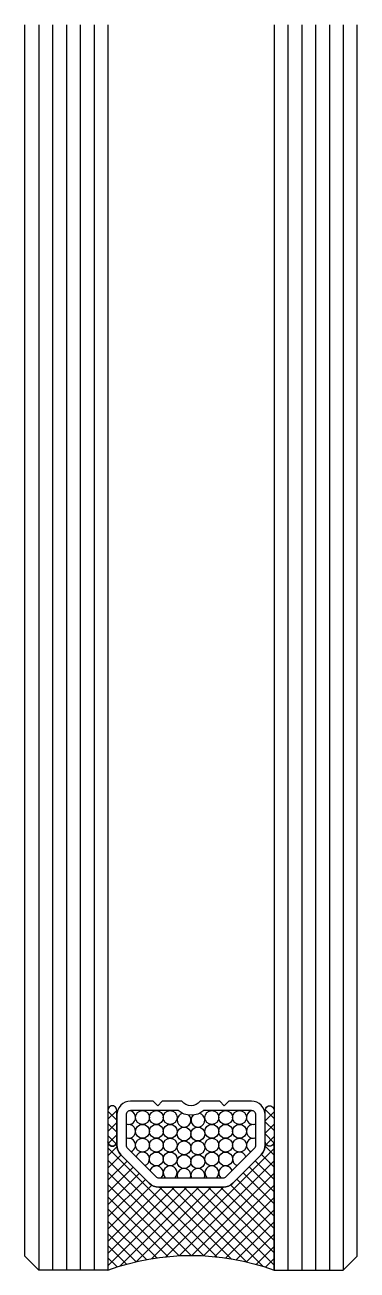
# Model space of a CAD drawing. Extents: x 0 to 24, y 0 to 90.
import ezdxf

# ---------------------------------------------------------------- set-up
doc = ezdxf.new("R2010")
doc.units = 0
doc.header["$MEASUREMENT"] = 0
doc.layers.get('0').update_dxf_attribs({"linetype": 'CONTINUOUS'})
doc.layers.add('VIDRIO', color=140, linetype='CONTINUOUS')

# ---------------------------------------------------------------- blocks, each defined once
blk = doc.blocks.new('*X2')
at = {"color": 0}
for p, q in [((6.638, 11.547), (6, 10.909)), ((6.638, 10.847), (6, 11.485)), ((6.638, 10.664), (6, 10.026)), ((6.638, 9.964), (6, 10.602)), ((6.599, 9.12), (6, 9.719)), ((6.638, 9.78), (6.02, 9.162))]:
    blk.add_line(p, q, dxfattribs=at)
blk = doc.blocks.new('*X3')
at = {"color": 0}
for p, q in [((6.02, 9.162), (6, 9.142)), ((6.638, 9.081), (6.599, 9.12)), ((17.421, 9.082), (17.362, 9.023)), ((18, 9.201), (17.995, 9.206)), ((6.647, 8.906), (6, 8.259)), ((13.876, 0.96), (6, 8.836)), ((6.946, 8.322), (6, 7.376)), ((18, 8.778), (10.189, 0.967)), ((18, 7.434), (17.083, 8.351)), ((18, 8.317), (17.359, 8.958)), ((12.916, 1.037), (6, 7.952)), ((7.387, 7.88), (6, 6.493)), ((7.829, 7.438), (6, 5.61)), ((18, 7.894), (11.146, 1.04)), ((18, 5.668), (16.2, 7.467)), ((18, 6.551), (16.642, 7.909)), ((12.008, 1.061), (6, 7.069)), ((8.27, 6.997), (6, 4.726)), ((8.712, 6.555), (6, 3.843)), ((18, 7.011), (12.05, 1.061)), ((18, 3.901), (15.317, 6.584)), ((18, 4.784), (15.759, 7.026)), ((11.146, 1.04), (6, 6.186)), ((9.176, 6.136), (6, 2.96)), ((9.923, 6), (6, 2.077)), ((10.806, 6), (6, 1.194)), ((11.69, 6), (6, 0.31)), ((12.573, 6), (6.862, 0.29)), ((13.456, 6), (8.07, 0.614)), ((14.339, 6), (9.17, 0.83)), ((14.9, 0.819), (9.719, 6)), ((16.006, 0.596), (10.602, 6)), ((17.222, 0.264), (11.485, 6)), ((18, 0.368), (12.368, 6)), ((18, 6.128), (12.909, 1.037)), ((18, 1.252), (13.252, 6)), ((18, 2.135), (14.135, 6)), ((18, 3.018), (14.86, 6.158)), ((10.323, 0.98), (6, 5.303)), ((18, 5.245), (13.73, 0.975)), ((9.534, 0.886), (6, 4.42)), ((18, 4.361), (14.517, 0.879)), ((8.775, 0.761), (6, 3.536)), ((18, 3.478), (15.274, 0.752)), ((8.045, 0.608), (6, 2.653)), ((18, 2.595), (16.002, 0.597)), ((7.341, 0.429), (6, 1.77)), ((18, 1.712), (16.705, 0.416)), ((6.66, 0.226), (6, 0.887)), ((6.003, 0.001), (6, 0.004)), ((18, 0.829), (17.383, 0.212))]:
    blk.add_line(p, q, dxfattribs=at)
blk = doc.blocks.new('*X4')
at = {"color": 0}
for p, q in [((17.519, 11.83), (17.406, 11.716)), ((18, 11.427), (17.362, 10.789)), ((18, 10.967), (17.365, 11.602)), ((18, 10.084), (17.362, 10.722)), ((18, 10.544), (17.362, 9.906)), ((17.993, 9.207), (17.362, 9.838)), ((18, 9.661), (17.424, 9.085))]:
    blk.add_line(p, q, dxfattribs=at)

msp = doc.modelspace()

# ---------------------------------------------------------------- linework, layer by layer
at = {"layer": 'VIDRIO'}
for p, q in [((0, 1), (0, 90)), ((1, 90), (1, 0)), ((2, 90), (2, 0)), ((3, 90), (3, 0)), ((4, 90), (4, 0)), ((5, 90), (5, 0)), ((6, 90), (6, 0)), ((18, 90), (18, 0)), ((19, 90), (19, 0)), ((20, 90), (20, 0)), ((21, 90), (21, 0)), ((22, 90), (22, 0)), ((23, 90), (23, 0)), ((24, 1), (24, 90)), ((1, 0), (0, 1)), ((23, 0), (24, 1)), ((6, 0), (1, 0)), ((6, 0), (6, 0)), ((18, 0), (18, 0)), ((18, 0), (23, 0))]:
    msp.add_line(p, q, dxfattribs=at)
at = {"layer": 'VIDRIO', "color": 7}
msp.add_line((18, 0), (18, 0), dxfattribs=at)
msp.add_line((18, 0), (18, 0), dxfattribs=at)
for points in [[(6, 11.545), (6, 9.287, 1.041763), (6.638, 9.287), (6.638, 11.545, 1.030899)], [(18, 11.545), (18, 9.287, -1.041763), (17.362, 9.287), (17.362, 11.545, -1.030899)], [(17.362, 9.249), (17.362, 9.038, -0.198912), (17.073, 8.34), (15.022, 6.289, -0.198912), (14.325, 6), (9.675, 6, -0.198912), (8.978, 6.289), (6.927, 8.34, -0.198912), (6.638, 9.038), (6.638, 9.26, -0.959911), (6, 9.26), (6, 0), (6, 0, -0.176791), (18, 0), (18, 9.249, -0.942705)]]:
    msp.add_lwpolyline(points, format="xyb", close=True, dxfattribs=at)
at = {"layer": 'VIDRIO'}
for points in [[(12.661, 12.202, -0.497519), (11.339, 12.202), (9.924, 12.202), (9.596, 11.874), (9.267, 12.202), (7.624, 12.202, 0.414214), (6.638, 11.216), (6.638, 9.043, 0.198912), (6.931, 8.336), (8.974, 6.293, 0.198912), (9.681, 6), (14.319, 6, 0.198912), (15.026, 6.293), (17.069, 8.336, 0.198912), (17.362, 9.043), (17.362, 11.216, 0.414214), (16.376, 12.202), (14.733, 12.202), (14.404, 11.874), (14.076, 12.202)], [(7.312, 9.038, 0.198912), (7.403, 8.817), (9.458, 6.762, 0.198912), (9.67, 6.674), (14.33, 6.674, 0.198912), (14.542, 6.762), (16.597, 8.817, 0.198912), (16.688, 9.038), (16.688, 11.216, 0.414214), (16.376, 11.528), (12.938, 11.528, -0.35049), (11.062, 11.528), (7.624, 11.528, 0.414214), (7.312, 11.216)]]:
    msp.add_lwpolyline(points, format="xyb", close=True, dxfattribs=at)
at = {"layer": 'VIDRIO', "color": 1}
for centre in [(8.498, 11.028), (9.498, 11.028), (10.498, 11.028), (13.502, 11.028), (14.502, 11.028), (15.502, 11.028), (8.498, 10.028), (9.498, 10.028), (10.498, 10.028), (11.498, 9.837), (12.498, 9.837), (13.502, 10.028), (14.502, 10.028), (15.502, 10.028), (8.498, 9.028), (9.498, 9.028), (10.498, 9.028), (11.498, 8.837), (12.498, 8.837), (13.502, 9.028), (14.502, 9.028), (15.502, 9.028), (9.498, 8.028), (10.498, 8.028), (11.498, 7.837), (12.498, 7.837), (13.502, 8.028), (14.502, 8.028)]:
    msp.add_circle(centre, 0.5, dxfattribs=at)
for centre, start, end in [((7.498, 11.028), 248.18314, 81.88084), ((11.498, 10.837), 101.68006, 48.16172), ((12.498, 10.837), 131.94659, 77.92689), ((16.502, 11.028), 98.11916, 291.81686), ((7.498, 10.028), 248.18314, 111.81686), ((16.502, 10.028), 68.18314, 291.81686), ((7.498, 9.028), 289.36272, 111.81686), ((16.502, 9.028), 68.18314, 250.63728), ((8.498, 8.028), 289.36272, 160.63728), ((15.502, 8.028), 19.36272, 250.63728), ((9.498, 7.028), 314.82512, 160.63728), ((10.498, 7.028), 314.82512, 225.17488), ((11.498, 6.837), 340.97404, 199.02596), ((12.498, 6.837), 340.97404, 199.02596), ((13.502, 7.028), 314.82512, 225.17488), ((14.502, 7.028), 19.36272, 225.17488)]:
    msp.add_arc(centre, 0.5, start, end, dxfattribs=at)

# ---------------------------------------------------------------- block references
at = {"layer": 'VIDRIO', "color": 7, "linetype": 'Continuous'}
for name in ['*X4', '*X2', '*X3']:
    msp.add_blockref(name, (0, 0), dxfattribs=at)

doc.saveas('drawing.dxf')
